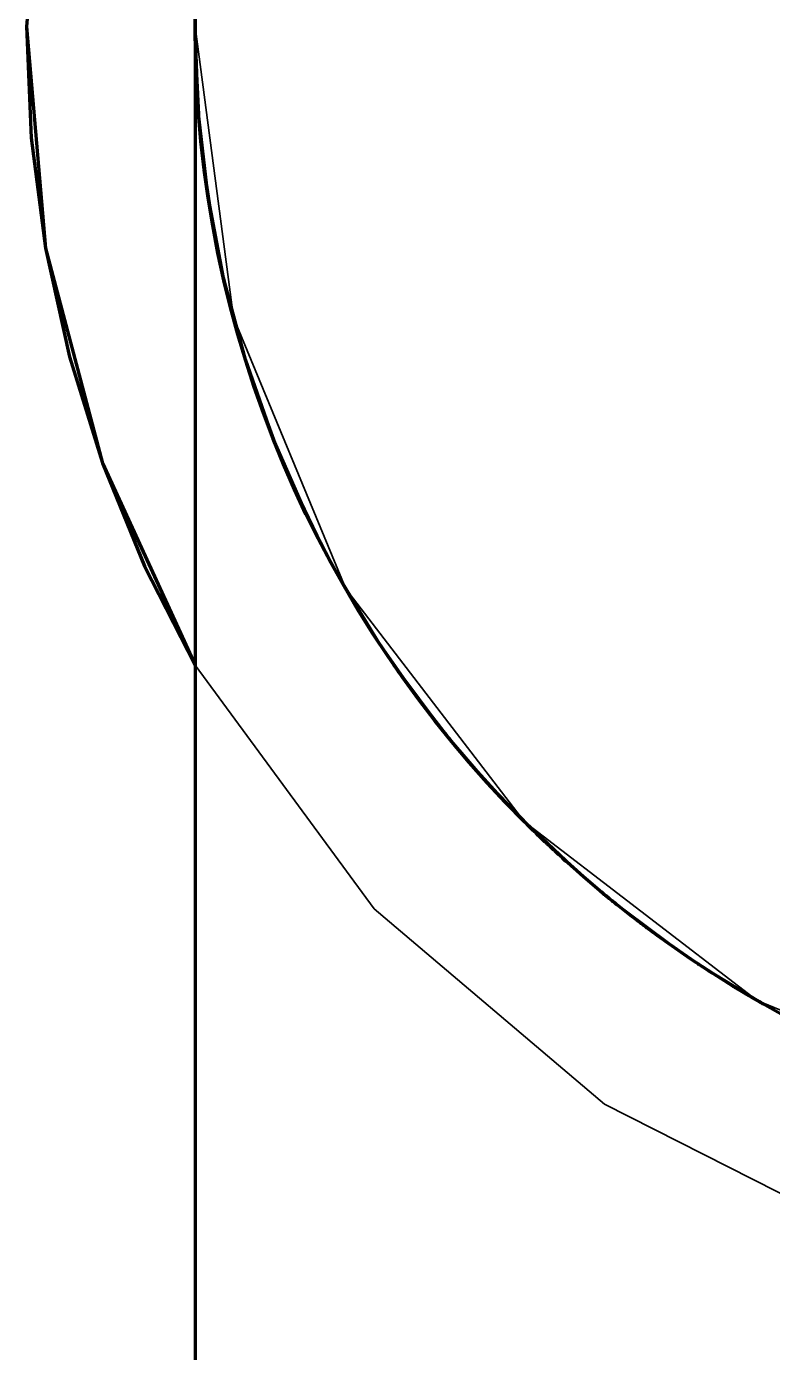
# Model space of a CAD drawing. Header units: millimetres. Extents: x 0 to 2382, y 0 to 420.
# Drawn here: x 137.47 to 137.6027, y 123.7642 to 124 of the extents above; entities that cross this region are included whole.
import ezdxf

# ---------------------------------------------------------------- set-up
doc = ezdxf.new("R2010")
doc.units = ezdxf.units.MM
doc.linetypes.add('IRAM-E-TRAZOS', pattern=[5, 4, -1])
doc.layers.add('01-VISIBLE', color=7, linetype='CONTINUOUS', lineweight=70)
doc.layers.add('02-OCULTA', color=4, linetype='IRAM-E-TRAZOS', lineweight=35)

msp = doc.modelspace()

# ---------------------------------------------------------------- linework, layer by layer
at = {"layer": '01-VISIBLE'}
for points in [[(137.5, 124.48), (137.5, 124.42947), (137.5, 124.37895), (137.5, 124.32842), (137.5, 124.27789), (137.5, 124.22737), (137.5, 124.17684), (137.5, 124.12632), (137.5, 124.07579), (137.5, 124.02526), (137.5, 123.97474), (137.5, 123.92421), (137.5, 123.87368), (137.5, 123.82316), (137.5, 123.77263), (137.5, 123.72211), (137.5, 123.67158), (137.5, 123.62105), (137.5, 123.57053), (137.5, 123.52)], [(137.5, 124.11358), (137.4835, 124.07764), (137.4734, 124.0394), (137.47, 124), (137.4734, 123.9606), (137.4835, 123.92236), (137.5, 123.88642)], [(137.47, 124), (137.47085, 123.98023), (137.4734, 123.9606), (137.47763, 123.94126), (137.4835, 123.92236), (137.49098, 123.90404), (137.5, 123.88642)], [(137.52, 123.91282), (137.51396, 123.92658), (137.50897, 123.94076), (137.50506, 123.95528), (137.50226, 123.97004), (137.50056, 123.98498), (137.5, 124)], [(137.5, 124), (137.5, 123.94667), (137.5, 123.89333), (137.5, 123.84), (137.5, 123.78667), (137.5, 123.73333), (137.5, 123.68), (137.5, 123.62667), (137.5, 123.57333), (137.5, 123.52)], [(137.5, 123.9999), (137.5, 123.99889), (137.50001, 123.99787), (137.50002, 123.99685), (137.50004, 123.99583), (137.50007, 123.99482), (137.5001, 123.9938)], [(137.5001, 123.99373), (137.5001, 123.99369), (137.5001, 123.99365), (137.5001, 123.99361), (137.5001, 123.99356), (137.5001, 123.99352), (137.50011, 123.99348)], [(137.50011, 123.99332), (137.50011, 123.99332), (137.50011, 123.99332), (137.50011, 123.99332), (137.50011, 123.99332), (137.50011, 123.99332), (137.50011, 123.99332)], [(137.50011, 123.99329), (137.50013, 123.99276), (137.50015, 123.99223), (137.50017, 123.9917), (137.5002, 123.99117), (137.50022, 123.99064), (137.50024, 123.99011)], [(137.50024, 123.9901), (137.50025, 123.99008), (137.50025, 123.99005), (137.50025, 123.99003), (137.50025, 123.99001), (137.50025, 123.98998), (137.50025, 123.98996)], [(137.50026, 123.9898), (137.50026, 123.9898), (137.50026, 123.9898), (137.50026, 123.9898), (137.50026, 123.9898), (137.50026, 123.9898), (137.50026, 123.9898)], [(137.50027, 123.98964), (137.50027, 123.98964), (137.50027, 123.98964), (137.50027, 123.98964), (137.50027, 123.98964), (137.50027, 123.98964), (137.50027, 123.98964)], [(137.50028, 123.98948), (137.50028, 123.98947), (137.50028, 123.98947), (137.50028, 123.98946), (137.50028, 123.98945), (137.50028, 123.98944), (137.50028, 123.98943)], [(137.50028, 123.98943), (137.50028, 123.98942), (137.50028, 123.98941), (137.50028, 123.98941), (137.50028, 123.9894), (137.50028, 123.98939), (137.50028, 123.98939)], [(137.50454, 123.95765), (137.50454, 123.95763), (137.50454, 123.95762), (137.50455, 123.9576), (137.50455, 123.95759), (137.50455, 123.95757), (137.50456, 123.95755)], [(137.50456, 123.95753), (137.50456, 123.95753), (137.50456, 123.95753), (137.50456, 123.95753), (137.50456, 123.95753), (137.50456, 123.95753), (137.50456, 123.95753)], [(137.50458, 123.95743), (137.50458, 123.95743), (137.50458, 123.95743), (137.50458, 123.95743), (137.50458, 123.95743), (137.50458, 123.95743), (137.50458, 123.95743)], [(137.50991, 123.93784), (137.50994, 123.93772), (137.50998, 123.93761), (137.51002, 123.93749), (137.51006, 123.93737), (137.5101, 123.93726), (137.51013, 123.93714)], [(137.5107, 123.93546), (137.51079, 123.93519), (137.51088, 123.93492), (137.51098, 123.93465), (137.51107, 123.93438), (137.51117, 123.93411), (137.51126, 123.93384)], [(137.5147, 123.92474), (137.51471, 123.92471), (137.51472, 123.92468), (137.51474, 123.92465), (137.51475, 123.92463), (137.51476, 123.9246), (137.51477, 123.92457)], [(137.51477, 123.92456), (137.51487, 123.92433), (137.51496, 123.92409), (137.51506, 123.92386), (137.51515, 123.92363), (137.51525, 123.9234), (137.51535, 123.92317)], [(137.51535, 123.92315), (137.51548, 123.92286), (137.5156, 123.92257), (137.51572, 123.92227), (137.51585, 123.92198), (137.51597, 123.92169), (137.51609, 123.9214)], [(137.5161, 123.92137), (137.51627, 123.92099), (137.51643, 123.9206), (137.5166, 123.92022), (137.51677, 123.91984), (137.51694, 123.91945), (137.51711, 123.91907)], [(137.51711, 123.91907), (137.51712, 123.91904), (137.51713, 123.91901), (137.51714, 123.91898), (137.51716, 123.91895), (137.51717, 123.91893), (137.51718, 123.9189)], [(137.52104, 123.9107), (137.52104, 123.9107), (137.52104, 123.9107), (137.52104, 123.9107), (137.52104, 123.9107), (137.52104, 123.9107), (137.52104, 123.9107)], [(137.52106, 123.91067), (137.52107, 123.91065), (137.52108, 123.91063), (137.52109, 123.9106), (137.5211, 123.91058), (137.52112, 123.91055), (137.52113, 123.91053)], [(137.52219, 123.90844), (137.52221, 123.9084), (137.52223, 123.90837), (137.52224, 123.90834), (137.52226, 123.9083), (137.52228, 123.90827), (137.5223, 123.90823)], [(137.52233, 123.90817), (137.52233, 123.90817), (137.52233, 123.90817), (137.52233, 123.90817), (137.52233, 123.90817), (137.52233, 123.90816), (137.52233, 123.90816)], [(137.52234, 123.90814), (137.52318, 123.90654), (137.52404, 123.90493), (137.52491, 123.90334), (137.52579, 123.90176), (137.52669, 123.90018), (137.5276, 123.89861)], [(137.52709, 123.89949), (137.52708, 123.89951), (137.52707, 123.89952), (137.52706, 123.89954), (137.52705, 123.89956), (137.52704, 123.89957), (137.52703, 123.89959)], [(137.52712, 123.89943), (137.52712, 123.89943), (137.52712, 123.89943), (137.52712, 123.89943), (137.52712, 123.89943), (137.52712, 123.89943), (137.52712, 123.89943)], [(137.5671, 123.85055), (137.5594, 123.85777), (137.55209, 123.86538), (137.54519, 123.87337), (137.53873, 123.88172), (137.53271, 123.89039), (137.52716, 123.89937)], [(137.53269, 123.89042), (137.5331, 123.88979), (137.53352, 123.88917), (137.53394, 123.88854), (137.53436, 123.88792), (137.53478, 123.88729), (137.53521, 123.88667)], [(137.53524, 123.88662), (137.53525, 123.88661), (137.53526, 123.88659), (137.53527, 123.88658), (137.53528, 123.88656), (137.53529, 123.88655), (137.5353, 123.88654)], [(137.53531, 123.88653), (137.53531, 123.88652), (137.53532, 123.88651), (137.53532, 123.8865), (137.53533, 123.88649), (137.53534, 123.88648), (137.53534, 123.88647)], [(137.53534, 123.88647), (137.53538, 123.88641), (137.53543, 123.88636), (137.53547, 123.8863), (137.53551, 123.88624), (137.53555, 123.88618), (137.53559, 123.88612)], [(137.53559, 123.88612), (137.5357, 123.88596), (137.53581, 123.8858), (137.53592, 123.88564), (137.53603, 123.88548), (137.53614, 123.88532), (137.53626, 123.88516)], [(137.54235, 123.87693), (137.54255, 123.87668), (137.54275, 123.87642), (137.54295, 123.87616), (137.54315, 123.87591), (137.54335, 123.87565), (137.54356, 123.8754)], [(137.54383, 123.87505), (137.54386, 123.87502), (137.54389, 123.87499), (137.54391, 123.87495), (137.54394, 123.87492), (137.54397, 123.87489), (137.54399, 123.87485)], [(137.54401, 123.87483), (137.54436, 123.87439), (137.54472, 123.87395), (137.54508, 123.87351), (137.54544, 123.87307), (137.54581, 123.87263), (137.54617, 123.87219)], [(137.54617, 123.87218), (137.54621, 123.87214), (137.54625, 123.87209), (137.54628, 123.87205), (137.54632, 123.87201), (137.54635, 123.87196), (137.54639, 123.87192)], [(137.5464, 123.87192), (137.54681, 123.87142), (137.54722, 123.87093), (137.54764, 123.87044), (137.54805, 123.86995), (137.54847, 123.86946), (137.54889, 123.86898)], [(137.55668, 123.8605), (137.557, 123.86018), (137.55732, 123.85985), (137.55764, 123.85953), (137.55796, 123.8592), (137.55828, 123.85888), (137.5586, 123.85856)], [(137.55902, 123.85814), (137.55946, 123.8577), (137.55991, 123.85726), (137.56036, 123.85682), (137.56081, 123.85638), (137.56127, 123.85594), (137.56172, 123.8555)], [(137.56173, 123.8555), (137.56194, 123.85529), (137.56216, 123.85509), (137.56237, 123.85488), (137.56259, 123.85468), (137.5628, 123.85448), (137.56302, 123.85428)], [(137.56305, 123.85424), (137.56305, 123.85424), (137.56305, 123.85424), (137.56305, 123.85424), (137.56305, 123.85424), (137.56305, 123.85424), (137.56305, 123.85424)], [(137.56309, 123.85421), (137.56339, 123.85393), (137.56368, 123.85365), (137.56398, 123.85338), (137.56427, 123.8531), (137.56457, 123.85283), (137.56487, 123.85256)], [(137.56517, 123.85228), (137.56517, 123.85228), (137.56517, 123.85228), (137.56517, 123.85228), (137.56517, 123.85228), (137.56517, 123.85228), (137.56517, 123.85228)], [(137.5652, 123.85225), (137.56534, 123.85213), (137.56547, 123.85201), (137.5656, 123.85189), (137.56573, 123.85177), (137.56586, 123.85165), (137.56599, 123.85153)], [(137.56712, 123.85052), (137.56712, 123.85052), (137.56712, 123.85052), (137.56712, 123.85052), (137.56712, 123.85052), (137.56712, 123.85052), (137.56712, 123.85052)], [(137.57022, 123.84783), (137.57022, 123.84783), (137.57022, 123.84783), (137.57022, 123.84783), (137.57022, 123.84783), (137.57022, 123.84783), (137.57022, 123.84783)], [(137.57027, 123.84778), (137.57027, 123.84778), (137.57027, 123.84778), (137.57027, 123.84778), (137.57027, 123.84778), (137.57027, 123.84778), (137.57027, 123.84778)], [(137.57032, 123.84774), (137.57032, 123.84774), (137.57032, 123.84774), (137.57032, 123.84774), (137.57032, 123.84774), (137.57032, 123.84774), (137.57032, 123.84774)], [(137.57036, 123.8477), (137.57036, 123.8477), (137.57036, 123.8477), (137.57036, 123.8477), (137.57036, 123.8477), (137.57036, 123.8477), (137.57036, 123.8477)], [(137.57041, 123.84766), (137.57041, 123.84766), (137.57041, 123.84766), (137.57041, 123.84766), (137.57041, 123.84766), (137.57041, 123.84766), (137.57041, 123.84766)], [(137.57046, 123.84762), (137.57046, 123.84762), (137.57046, 123.84762), (137.57046, 123.84762), (137.57046, 123.84762), (137.57046, 123.84762), (137.57046, 123.84762)], [(137.57051, 123.84758), (137.57051, 123.84758), (137.57051, 123.84758), (137.57051, 123.84758), (137.57051, 123.84758), (137.57051, 123.84758), (137.57051, 123.84758)], [(137.57056, 123.84754), (137.57056, 123.84754), (137.57056, 123.84754), (137.57056, 123.84754), (137.57056, 123.84754), (137.57056, 123.84754), (137.57056, 123.84754)], [(137.5707, 123.84742), (137.5707, 123.84742), (137.5707, 123.84742), (137.5707, 123.84742), (137.5707, 123.84742), (137.5707, 123.84742), (137.5707, 123.84742)], [(137.57085, 123.84729), (137.57085, 123.84729), (137.57085, 123.84729), (137.57085, 123.84729), (137.57085, 123.84729), (137.57085, 123.84729), (137.57085, 123.84729)], [(137.57099, 123.84717), (137.57099, 123.84717), (137.57099, 123.84717), (137.57099, 123.84717), (137.57099, 123.84717), (137.57099, 123.84717), (137.57099, 123.84717)], [(137.57114, 123.84704), (137.57114, 123.84704), (137.57114, 123.84704), (137.57114, 123.84704), (137.57114, 123.84704), (137.57114, 123.84704), (137.57114, 123.84704)], [(137.57129, 123.84692), (137.57129, 123.84692), (137.57129, 123.84692), (137.57129, 123.84692), (137.57129, 123.84692), (137.57129, 123.84692), (137.57129, 123.84692)], [(137.57144, 123.8468), (137.57146, 123.84678), (137.57148, 123.84676), (137.5715, 123.84675), (137.57151, 123.84673), (137.57153, 123.84671), (137.57155, 123.8467)], [(137.57158, 123.84667), (137.57159, 123.84667), (137.57159, 123.84667), (137.57159, 123.84667), (137.57159, 123.84667), (137.57159, 123.84667), (137.57159, 123.84667)], [(137.57178, 123.8465), (137.57178, 123.8465), (137.57178, 123.8465), (137.57178, 123.8465), (137.57178, 123.8465), (137.57178, 123.8465), (137.57179, 123.8465)], [(137.57198, 123.84634), (137.57199, 123.84633), (137.572, 123.84633), (137.57201, 123.84632), (137.57202, 123.84631), (137.57203, 123.8463), (137.57204, 123.84629)], [(137.57205, 123.84628), (137.57206, 123.84627), (137.57207, 123.84626), (137.57208, 123.84626), (137.57209, 123.84625), (137.5721, 123.84624), (137.57211, 123.84623)], [(137.57215, 123.8462), (137.57222, 123.84614), (137.57228, 123.84609), (137.57234, 123.84604), (137.57241, 123.84599), (137.57247, 123.84593), (137.57253, 123.84588)], [(137.57255, 123.84587), (137.57261, 123.84582), (137.57267, 123.84577), (137.57274, 123.84571), (137.5728, 123.84566), (137.57287, 123.84561), (137.57293, 123.84556)], [(137.57294, 123.84554), (137.57301, 123.84549), (137.57307, 123.84544), (137.57313, 123.84539), (137.57319, 123.84534), (137.57326, 123.84529), (137.57332, 123.84524)], [(137.57334, 123.84522), (137.5734, 123.84517), (137.57345, 123.84513), (137.57351, 123.84508), (137.57357, 123.84503), (137.57363, 123.84498), (137.57368, 123.84494)], [(137.57413, 123.84458), (137.57433, 123.84441), (137.57453, 123.84425), (137.57473, 123.84409), (137.57493, 123.84393), (137.57514, 123.84377), (137.57534, 123.8436)], [(137.57577, 123.84326), (137.57577, 123.84326), (137.57577, 123.84326), (137.57577, 123.84326), (137.57577, 123.84326), (137.57577, 123.84326), (137.57577, 123.84326)], [(137.57594, 123.84313), (137.57594, 123.84313), (137.57594, 123.84313), (137.57594, 123.84313), (137.57594, 123.84313), (137.57594, 123.84313), (137.57594, 123.84313)], [(137.57611, 123.84299), (137.57611, 123.84299), (137.57611, 123.84299), (137.57611, 123.84299), (137.57611, 123.84299), (137.57611, 123.84299), (137.57611, 123.84299)], [(137.57628, 123.84286), (137.57628, 123.84286), (137.57628, 123.84286), (137.57628, 123.84286), (137.57628, 123.84286), (137.57628, 123.84286), (137.57628, 123.84286)], [(137.57645, 123.84272), (137.57645, 123.84272), (137.57645, 123.84272), (137.57645, 123.84272), (137.57645, 123.84272), (137.57645, 123.84272), (137.57645, 123.84272)], [(137.57648, 123.8427), (137.57679, 123.84246), (137.5771, 123.84222), (137.57741, 123.84197), (137.57772, 123.84173), (137.57804, 123.84149), (137.57835, 123.84125)], [(137.57663, 123.84259), (137.57663, 123.84259), (137.57663, 123.84259), (137.57663, 123.84259), (137.57662, 123.84259), (137.57662, 123.84259), (137.57662, 123.84259)], [(137.5768, 123.84245), (137.5768, 123.84245), (137.5768, 123.84245), (137.5768, 123.84245), (137.5768, 123.84245), (137.5768, 123.84245), (137.5768, 123.84245)], [(137.57697, 123.84232), (137.57697, 123.84232), (137.57697, 123.84232), (137.57697, 123.84232), (137.57697, 123.84232), (137.57697, 123.84232), (137.57697, 123.84232)], [(137.57714, 123.84219), (137.57714, 123.84219), (137.57714, 123.84219), (137.57714, 123.84219), (137.57714, 123.84219), (137.57714, 123.84219), (137.57714, 123.84219)], [(137.57731, 123.84205), (137.57731, 123.84205), (137.57731, 123.84205), (137.57731, 123.84205), (137.57731, 123.84205), (137.57731, 123.84205), (137.57731, 123.84205)], [(137.57748, 123.84192), (137.57748, 123.84192), (137.57748, 123.84192), (137.57748, 123.84192), (137.57748, 123.84192), (137.57748, 123.84192), (137.57748, 123.84192)], [(137.57761, 123.84182), (137.57761, 123.84182), (137.57761, 123.84182), (137.57761, 123.84182), (137.57761, 123.84182), (137.57761, 123.84182), (137.57761, 123.84182)], [(137.57774, 123.84172), (137.57774, 123.84172), (137.57774, 123.84172), (137.57774, 123.84172), (137.57774, 123.84172), (137.57774, 123.84172), (137.57774, 123.84172)], [(137.57787, 123.84162), (137.57787, 123.84162), (137.57787, 123.84162), (137.57787, 123.84162), (137.57787, 123.84162), (137.57787, 123.84162), (137.57787, 123.84162)], [(137.578, 123.84152), (137.578, 123.84152), (137.578, 123.84152), (137.578, 123.84152), (137.578, 123.84152), (137.578, 123.84152), (137.578, 123.84152)], [(137.57812, 123.84142), (137.57812, 123.84142), (137.57812, 123.84142), (137.57812, 123.84142), (137.57812, 123.84142), (137.57812, 123.84142), (137.57812, 123.84143)], [(137.57825, 123.84133), (137.57825, 123.84133), (137.57825, 123.84133), (137.57825, 123.84133), (137.57825, 123.84133), (137.57825, 123.84133), (137.57825, 123.84133)], [(137.57838, 123.84123), (137.57838, 123.84123), (137.57838, 123.84123), (137.57838, 123.84123), (137.57838, 123.84123), (137.57838, 123.84123), (137.57838, 123.84123)], [(137.57851, 123.84113), (137.57851, 123.84113), (137.57851, 123.84113), (137.57851, 123.84113), (137.57851, 123.84113), (137.57851, 123.84113), (137.57851, 123.84113)], [(137.5786, 123.84106), (137.57861, 123.84105), (137.57862, 123.84104), (137.57863, 123.84103), (137.57864, 123.84103), (137.57865, 123.84102), (137.57866, 123.84101)], [(137.57861, 123.84105), (137.57861, 123.84105), (137.57861, 123.84105), (137.57861, 123.84105), (137.57861, 123.84105), (137.57861, 123.84105), (137.57861, 123.84105)], [(137.57871, 123.84098), (137.57871, 123.84098), (137.57871, 123.84098), (137.57871, 123.84098), (137.57871, 123.84098), (137.57871, 123.84098), (137.57871, 123.84098)], [(137.57875, 123.84094), (137.57877, 123.84093), (137.57878, 123.84092), (137.57879, 123.84092), (137.5788, 123.84091), (137.57881, 123.8409), (137.57882, 123.84089)], [(137.57881, 123.8409), (137.57881, 123.8409), (137.57881, 123.8409), (137.57881, 123.8409), (137.57881, 123.8409), (137.57881, 123.8409), (137.57881, 123.8409)], [(137.57891, 123.84083), (137.57892, 123.84082), (137.57893, 123.84081), (137.57894, 123.8408), (137.57895, 123.84079), (137.57897, 123.84078), (137.57898, 123.84077)], [(137.57891, 123.84082), (137.57891, 123.84082), (137.57891, 123.84082), (137.57891, 123.84082), (137.57891, 123.84082), (137.57891, 123.84082), (137.57891, 123.84082)], [(137.57901, 123.84075), (137.57901, 123.84075), (137.57901, 123.84075), (137.57901, 123.84075), (137.57901, 123.84075), (137.57901, 123.84075), (137.57901, 123.84075)], [(137.57911, 123.84067), (137.57911, 123.84067), (137.57911, 123.84067), (137.57911, 123.84067), (137.57911, 123.84067), (137.57911, 123.84067), (137.57911, 123.84067)], [(137.58045, 123.83966), (137.58024, 123.83982), (137.58004, 123.83997), (137.57983, 123.84013), (137.57962, 123.84028), (137.57942, 123.84044), (137.57921, 123.84059)], [(137.57929, 123.84054), (137.57929, 123.84054), (137.57929, 123.84053), (137.57929, 123.84053), (137.57929, 123.84053), (137.57929, 123.84053), (137.57929, 123.84053)], [(137.57959, 123.8403), (137.5796, 123.8403), (137.5796, 123.8403), (137.5796, 123.8403), (137.57961, 123.8403), (137.57961, 123.84029), (137.57961, 123.84029)], [(137.57975, 123.84019), (137.57978, 123.84017), (137.57981, 123.84014), (137.57984, 123.84012), (137.57987, 123.8401), (137.5799, 123.84008), (137.57993, 123.84005)], [(137.58013, 123.8399), (137.58015, 123.83989), (137.58017, 123.83987), (137.58019, 123.83986), (137.58021, 123.83984), (137.58023, 123.83983), (137.58025, 123.83982)], [(137.58048, 123.83964), (137.58049, 123.83963), (137.58051, 123.83962), (137.58052, 123.83961), (137.58054, 123.8396), (137.58055, 123.83959), (137.58056, 123.83958)], [(137.58992, 123.83302), (137.58833, 123.83408), (137.58675, 123.83516), (137.58518, 123.83625), (137.58362, 123.83735), (137.58207, 123.83847), (137.58053, 123.8396)], [(137.58083, 123.83938), (137.58084, 123.83938), (137.58085, 123.83937), (137.58086, 123.83936), (137.58086, 123.83936), (137.58087, 123.83935), (137.58088, 123.83934)], [(137.581, 123.83925), (137.5813, 123.83903), (137.5816, 123.83881), (137.58191, 123.83859), (137.58221, 123.83837), (137.58251, 123.83815), (137.58281, 123.83793)], [(137.58871, 123.83382), (137.58871, 123.83382), (137.58871, 123.83382), (137.58871, 123.83382), (137.58871, 123.83382), (137.58871, 123.83382), (137.58871, 123.83382)], [(137.5889, 123.8337), (137.5889, 123.8337), (137.5889, 123.8337), (137.5889, 123.8337), (137.5889, 123.8337), (137.5889, 123.8337), (137.5889, 123.8337)], [(137.58908, 123.83358), (137.58908, 123.83358), (137.58908, 123.83358), (137.58908, 123.83358), (137.58908, 123.83358), (137.58908, 123.83358), (137.58908, 123.83358)], [(137.58926, 123.83345), (137.58927, 123.83345), (137.58927, 123.83345), (137.58927, 123.83345), (137.58927, 123.83345), (137.58927, 123.83345), (137.58927, 123.83345)], [(137.58949, 123.83331), (137.58952, 123.83329), (137.58955, 123.83327), (137.58958, 123.83324), (137.58961, 123.83322), (137.58964, 123.8332), (137.58967, 123.83318)], [(137.58971, 123.83316), (137.58971, 123.83316), (137.58971, 123.83316), (137.58971, 123.83316), (137.58971, 123.83316), (137.58971, 123.83316), (137.58971, 123.83316)], [(137.58993, 123.83302), (137.58993, 123.83301), (137.58993, 123.83301), (137.58993, 123.83301), (137.58994, 123.83301), (137.58994, 123.83301), (137.58994, 123.83301)], [(137.59015, 123.83287), (137.59016, 123.83286), (137.59017, 123.83286), (137.59018, 123.83285), (137.59019, 123.83285), (137.59019, 123.83284), (137.5902, 123.83283)], [(137.59021, 123.83283), (137.59049, 123.83265), (137.59077, 123.83246), (137.59106, 123.83228), (137.59134, 123.83209), (137.59163, 123.83191), (137.59191, 123.83172)], [(137.59565, 123.82938), (137.59566, 123.82938), (137.59567, 123.82937), (137.59568, 123.82936), (137.59568, 123.82936), (137.59569, 123.82935), (137.5957, 123.82935)], [(137.59571, 123.82935), (137.59574, 123.82933), (137.59577, 123.82931), (137.5958, 123.82929), (137.59583, 123.82927), (137.59586, 123.82925), (137.59589, 123.82923)], [(137.59593, 123.82921), (137.59595, 123.8292), (137.59597, 123.82918), (137.59599, 123.82917), (137.59601, 123.82916), (137.59603, 123.82915), (137.59605, 123.82913)], [(137.59609, 123.82911), (137.5961, 123.82911), (137.59611, 123.8291), (137.59612, 123.8291), (137.59613, 123.82909), (137.59613, 123.82909), (137.59614, 123.82908)], [(137.59615, 123.82907), (137.59618, 123.82906), (137.59622, 123.82904), (137.59625, 123.82902), (137.59628, 123.829), (137.59631, 123.82898), (137.59634, 123.82896)], [(137.59739, 123.82833), (137.59794, 123.828), (137.59849, 123.82767), (137.59904, 123.82735), (137.5996, 123.82703), (137.60015, 123.82671), (137.60071, 123.82639)], [(137.59804, 123.82794), (137.59804, 123.82794), (137.59804, 123.82794), (137.59804, 123.82794), (137.59803, 123.82794), (137.59803, 123.82794), (137.59803, 123.82794)], [(137.59823, 123.82783), (137.59823, 123.82783), (137.59823, 123.82783), (137.59823, 123.82783), (137.59823, 123.82783), (137.59823, 123.82783), (137.59823, 123.82783)], [(137.5987, 123.82755), (137.59865, 123.82758), (137.59861, 123.82761), (137.59856, 123.82764), (137.59851, 123.82766), (137.59847, 123.82769), (137.59842, 123.82772)], [(137.5988, 123.82749), (137.59879, 123.8275), (137.59877, 123.82751), (137.59875, 123.82752), (137.59874, 123.82753), (137.59872, 123.82754), (137.5987, 123.82755)], [(137.599, 123.82738), (137.599, 123.82738), (137.599, 123.82738), (137.599, 123.82738), (137.599, 123.82738), (137.599, 123.82738), (137.599, 123.82738)], [(137.59919, 123.82727), (137.59919, 123.82727), (137.59919, 123.82727), (137.59919, 123.82727), (137.59919, 123.82727), (137.59919, 123.82727), (137.59919, 123.82727)], [(137.59938, 123.82715), (137.59938, 123.82715), (137.59938, 123.82715), (137.59938, 123.82715), (137.59938, 123.82715), (137.59938, 123.82715), (137.59938, 123.82715)], [(137.59957, 123.82704), (137.59957, 123.82704), (137.59957, 123.82704), (137.59957, 123.82704), (137.59957, 123.82704), (137.59957, 123.82704), (137.59957, 123.82704)], [(137.59977, 123.82693), (137.59977, 123.82693), (137.59977, 123.82693), (137.59977, 123.82693), (137.59977, 123.82693), (137.59977, 123.82693), (137.59977, 123.82693)], [(137.59996, 123.82682), (137.59996, 123.82682), (137.59996, 123.82682), (137.59996, 123.82682), (137.59996, 123.82682), (137.59996, 123.82682), (137.59996, 123.82682)], [(137.60015, 123.82671), (137.60015, 123.82671), (137.60015, 123.82671), (137.60015, 123.82671), (137.60015, 123.82671), (137.60015, 123.82671), (137.60015, 123.82671)], [(137.60065, 123.82642), (137.6006, 123.82645), (137.60055, 123.82648), (137.6005, 123.82651), (137.60045, 123.82654), (137.6004, 123.82657), (137.60035, 123.82659)], [(137.60074, 123.82637), (137.60072, 123.82638), (137.60071, 123.82639), (137.6007, 123.82639), (137.60068, 123.8264), (137.60067, 123.82641), (137.60065, 123.82642)], [(137.60075, 123.82637), (137.60079, 123.82634), (137.60083, 123.82632), (137.60087, 123.82629), (137.60092, 123.82627), (137.60096, 123.82625), (137.601, 123.82622)], [(137.60093, 123.82626), (137.60093, 123.82626), (137.60093, 123.82626), (137.60093, 123.82626), (137.60093, 123.82626), (137.60093, 123.82626), (137.60093, 123.82626)], [(137.60129, 123.82606), (137.60126, 123.82607), (137.60124, 123.82609), (137.60121, 123.8261), (137.60118, 123.82612), (137.60115, 123.82613), (137.60113, 123.82615)], [(137.60113, 123.82615), (137.60113, 123.82615), (137.60113, 123.82615), (137.60113, 123.82615), (137.60113, 123.82615), (137.60113, 123.82615), (137.60113, 123.82615)]]:
    msp.add_lwpolyline(points, dxfattribs=at)
msp.add_circle((137.7, 124), 0.2, dxfattribs=at)
at = {"layer": '02-OCULTA'}
for points in [[(137.5, 124), (137.50681, 123.94824), (137.52679, 123.9), (137.55858, 123.85858), (137.6, 123.82679), (137.64824, 123.80681), (137.7, 123.8)], [(137.5, 124), (137.5, 123.99998), (137.5, 123.99997), (137.5, 123.99995), (137.5, 123.99994), (137.5, 123.99992), (137.5, 123.9999)], [(137.7, 123.8), (137.64824, 123.80681), (137.6, 123.82679), (137.55858, 123.85858), (137.52679, 123.9), (137.50681, 123.94824), (137.5, 124)], [(137.5001, 123.9938), (137.5001, 123.99379), (137.5001, 123.99378), (137.5001, 123.99377), (137.5001, 123.99376), (137.5001, 123.99375), (137.5001, 123.99373)], [(137.50011, 123.99348), (137.50011, 123.99345), (137.50011, 123.99343), (137.50011, 123.9934), (137.50011, 123.99337), (137.50011, 123.99335), (137.50011, 123.99332)], [(137.50011, 123.99332), (137.50011, 123.99331), (137.50011, 123.99331), (137.50011, 123.9933), (137.50011, 123.9933), (137.50011, 123.9933), (137.50011, 123.99329)], [(137.50024, 123.99011), (137.50024, 123.99011), (137.50024, 123.99011), (137.50024, 123.99011), (137.50024, 123.9901), (137.50024, 123.9901), (137.50024, 123.9901)], [(137.50025, 123.98996), (137.50025, 123.98993), (137.50025, 123.98991), (137.50026, 123.98988), (137.50026, 123.98985), (137.50026, 123.98983), (137.50026, 123.9898)], [(137.50026, 123.9898), (137.50026, 123.98977), (137.50026, 123.98975), (137.50026, 123.98972), (137.50027, 123.98969), (137.50027, 123.98967), (137.50027, 123.98964)], [(137.50027, 123.98964), (137.50027, 123.98961), (137.50027, 123.98959), (137.50027, 123.98956), (137.50027, 123.98953), (137.50028, 123.98951), (137.50028, 123.98948)], [(137.50028, 123.98943), (137.50028, 123.98943), (137.50028, 123.98943), (137.50028, 123.98943), (137.50028, 123.98943), (137.50028, 123.98943), (137.50028, 123.98943)], [(137.50028, 123.98939), (137.50064, 123.98406), (137.50113, 123.97874), (137.50177, 123.97343), (137.50255, 123.96815), (137.50347, 123.96288), (137.50454, 123.95765)], [(137.50456, 123.95755), (137.50456, 123.95755), (137.50456, 123.95755), (137.50456, 123.95754), (137.50456, 123.95754), (137.50456, 123.95754), (137.50456, 123.95753)], [(137.50456, 123.95753), (137.50457, 123.95751), (137.50457, 123.9575), (137.50457, 123.95748), (137.50458, 123.95746), (137.50458, 123.95745), (137.50458, 123.95743)], [(137.50458, 123.95743), (137.50533, 123.95413), (137.50614, 123.95084), (137.507, 123.94757), (137.50791, 123.94431), (137.50888, 123.94106), (137.50991, 123.93784)], [(137.51013, 123.93714), (137.51023, 123.93686), (137.51032, 123.93658), (137.51041, 123.9363), (137.51051, 123.93602), (137.5106, 123.93574), (137.5107, 123.93546)], [(137.51126, 123.93384), (137.5118, 123.93231), (137.51236, 123.93079), (137.51293, 123.92927), (137.51351, 123.92775), (137.5141, 123.92624), (137.5147, 123.92474)], [(137.51477, 123.92457), (137.51477, 123.92457), (137.51477, 123.92457), (137.51477, 123.92457), (137.51477, 123.92456), (137.51477, 123.92456), (137.51477, 123.92456)], [(137.51535, 123.92317), (137.51535, 123.92316), (137.51535, 123.92316), (137.51535, 123.92316), (137.51535, 123.92316), (137.51535, 123.92315), (137.51535, 123.92315)], [(137.51609, 123.9214), (137.5161, 123.92139), (137.5161, 123.92139), (137.5161, 123.92139), (137.5161, 123.92138), (137.5161, 123.92138), (137.5161, 123.92137)], [(137.51711, 123.91907), (137.51711, 123.91907), (137.51711, 123.91907), (137.51711, 123.91907), (137.51711, 123.91907), (137.51711, 123.91907), (137.51711, 123.91907)], [(137.51718, 123.9189), (137.5178, 123.91752), (137.51843, 123.91614), (137.51907, 123.91478), (137.51972, 123.91341), (137.52038, 123.91205), (137.52104, 123.9107)], [(137.52703, 123.89959), (137.52579, 123.90176), (137.52458, 123.90394), (137.52339, 123.90614), (137.52223, 123.90835), (137.5211, 123.91058), (137.52, 123.91282)], [(137.52104, 123.9107), (137.52105, 123.91069), (137.52105, 123.91069), (137.52105, 123.91068), (137.52105, 123.91068), (137.52105, 123.91068), (137.52106, 123.91067)], [(137.52113, 123.91053), (137.5213, 123.91018), (137.52148, 123.90983), (137.52166, 123.90948), (137.52183, 123.90914), (137.52201, 123.90879), (137.52219, 123.90844)], [(137.5223, 123.90823), (137.5223, 123.90822), (137.52231, 123.90821), (137.52231, 123.9082), (137.52232, 123.90819), (137.52232, 123.90818), (137.52233, 123.90817)], [(137.52233, 123.90816), (137.52233, 123.90816), (137.52234, 123.90816), (137.52234, 123.90815), (137.52234, 123.90815), (137.52234, 123.90815), (137.52234, 123.90814)], [(137.52712, 123.89943), (137.52712, 123.89944), (137.52711, 123.89945), (137.52711, 123.89946), (137.5271, 123.89947), (137.5271, 123.89948), (137.52709, 123.89949)], [(137.52716, 123.89937), (137.52715, 123.89938), (137.52715, 123.89939), (137.52714, 123.8994), (137.52714, 123.89941), (137.52713, 123.89942), (137.52712, 123.89943)], [(137.5276, 123.89861), (137.52842, 123.89723), (137.52926, 123.89585), (137.5301, 123.89449), (137.53095, 123.89313), (137.53181, 123.89177), (137.53269, 123.89042)], [(137.5, 123.88642), (137.53183, 123.84309), (137.57285, 123.80834), (137.62082, 123.78406), (137.67312, 123.77158), (137.72688, 123.77158), (137.77918, 123.78406), (137.82715, 123.80834), (137.86817, 123.84309), (137.9, 123.88642)], [(137.5, 123.88642), (137.53183, 123.84309), (137.57285, 123.80834), (137.62082, 123.78406), (137.67312, 123.77158), (137.72688, 123.77158), (137.77918, 123.78406), (137.82715, 123.80834), (137.86817, 123.84309), (137.9, 123.88642)], [(137.53521, 123.88667), (137.53521, 123.88666), (137.53522, 123.88665), (137.53523, 123.88664), (137.53523, 123.88664), (137.53524, 123.88663), (137.53524, 123.88662)], [(137.5353, 123.88654), (137.5353, 123.88653), (137.5353, 123.88653), (137.5353, 123.88653), (137.5353, 123.88653), (137.53531, 123.88653), (137.53531, 123.88653)], [(137.53534, 123.88647), (137.53534, 123.88647), (137.53534, 123.88647), (137.53534, 123.88647), (137.53534, 123.88647), (137.53534, 123.88647), (137.53534, 123.88647)], [(137.53559, 123.88612), (137.53559, 123.88612), (137.53559, 123.88612), (137.53559, 123.88612), (137.53559, 123.88612), (137.53559, 123.88612), (137.53559, 123.88612)], [(137.53626, 123.88516), (137.53724, 123.88377), (137.53824, 123.88239), (137.53925, 123.88101), (137.54027, 123.87964), (137.5413, 123.87828), (137.54235, 123.87693)], [(137.54356, 123.8754), (137.5436, 123.87534), (137.54365, 123.87528), (137.54369, 123.87523), (137.54374, 123.87517), (137.54379, 123.87511), (137.54383, 123.87505)], [(137.54399, 123.87485), (137.544, 123.87485), (137.544, 123.87485), (137.544, 123.87484), (137.544, 123.87484), (137.54401, 123.87484), (137.54401, 123.87483)], [(137.54617, 123.87219), (137.54617, 123.87219), (137.54617, 123.87219), (137.54617, 123.87218), (137.54617, 123.87218), (137.54617, 123.87218), (137.54617, 123.87218)], [(137.54639, 123.87192), (137.54639, 123.87192), (137.54639, 123.87192), (137.54639, 123.87192), (137.54639, 123.87192), (137.54639, 123.87192), (137.5464, 123.87192)], [(137.54889, 123.86898), (137.55016, 123.86753), (137.55143, 123.8661), (137.55273, 123.86468), (137.55403, 123.86328), (137.55535, 123.86188), (137.55668, 123.8605)], [(137.5586, 123.85856), (137.55867, 123.85849), (137.55874, 123.85842), (137.55881, 123.85835), (137.55888, 123.85828), (137.55895, 123.85821), (137.55902, 123.85814)], [(137.56172, 123.8555), (137.56172, 123.8555), (137.56172, 123.8555), (137.56173, 123.8555), (137.56173, 123.8555), (137.56173, 123.8555), (137.56173, 123.8555)], [(137.56302, 123.85428), (137.56302, 123.85427), (137.56303, 123.85426), (137.56304, 123.85426), (137.56304, 123.85425), (137.56305, 123.85425), (137.56305, 123.85424)], [(137.56305, 123.85424), (137.56306, 123.85423), (137.56307, 123.85423), (137.56307, 123.85422), (137.56308, 123.85422), (137.56308, 123.85421), (137.56309, 123.85421)], [(137.56487, 123.85256), (137.56492, 123.85251), (137.56497, 123.85247), (137.56502, 123.85242), (137.56507, 123.85238), (137.56512, 123.85233), (137.56517, 123.85228)], [(137.56517, 123.85228), (137.56517, 123.85228), (137.56518, 123.85227), (137.56518, 123.85227), (137.56519, 123.85226), (137.5652, 123.85226), (137.5652, 123.85225)], [(137.56599, 123.85153), (137.56669, 123.85091), (137.56739, 123.85028), (137.56809, 123.84966), (137.5688, 123.84905), (137.56951, 123.84844), (137.57022, 123.84783)], [(137.56712, 123.85052), (137.56712, 123.85053), (137.56711, 123.85053), (137.56711, 123.85054), (137.5671, 123.85054), (137.5671, 123.85054), (137.5671, 123.85055)], [(137.57577, 123.84326), (137.5743, 123.84444), (137.57284, 123.84563), (137.57139, 123.84683), (137.56996, 123.84805), (137.56853, 123.84928), (137.56712, 123.85052)], [(137.57022, 123.84783), (137.57023, 123.84782), (137.57024, 123.84781), (137.57024, 123.84781), (137.57025, 123.8478), (137.57026, 123.84779), (137.57027, 123.84778)], [(137.57027, 123.84778), (137.57028, 123.84778), (137.57028, 123.84777), (137.57029, 123.84776), (137.5703, 123.84776), (137.57031, 123.84775), (137.57032, 123.84774)], [(137.57032, 123.84774), (137.57032, 123.84774), (137.57033, 123.84773), (137.57034, 123.84772), (137.57035, 123.84772), (137.57036, 123.84771), (137.57036, 123.8477)], [(137.57036, 123.8477), (137.57037, 123.8477), (137.57038, 123.84769), (137.57039, 123.84768), (137.5704, 123.84768), (137.5704, 123.84767), (137.57041, 123.84766)], [(137.57041, 123.84766), (137.57042, 123.84766), (137.57043, 123.84765), (137.57044, 123.84764), (137.57044, 123.84764), (137.57045, 123.84763), (137.57046, 123.84762)], [(137.57046, 123.84762), (137.57047, 123.84761), (137.57048, 123.84761), (137.57048, 123.8476), (137.57049, 123.84759), (137.5705, 123.84759), (137.57051, 123.84758)], [(137.57051, 123.84758), (137.57052, 123.84757), (137.57052, 123.84757), (137.57053, 123.84756), (137.57054, 123.84755), (137.57055, 123.84755), (137.57056, 123.84754)], [(137.57056, 123.84754), (137.57058, 123.84752), (137.5706, 123.8475), (137.57063, 123.84748), (137.57065, 123.84746), (137.57068, 123.84744), (137.5707, 123.84742)], [(137.5707, 123.84742), (137.57072, 123.8474), (137.57075, 123.84738), (137.57077, 123.84736), (137.5708, 123.84733), (137.57082, 123.84731), (137.57085, 123.84729)], [(137.57085, 123.84729), (137.57087, 123.84727), (137.5709, 123.84725), (137.57092, 123.84723), (137.57094, 123.84721), (137.57097, 123.84719), (137.57099, 123.84717)], [(137.57099, 123.84717), (137.57102, 123.84715), (137.57104, 123.84713), (137.57107, 123.84711), (137.57109, 123.84709), (137.57112, 123.84707), (137.57114, 123.84704)], [(137.57114, 123.84704), (137.57117, 123.84702), (137.57119, 123.847), (137.57122, 123.84698), (137.57124, 123.84696), (137.57126, 123.84694), (137.57129, 123.84692)], [(137.57129, 123.84692), (137.57131, 123.8469), (137.57134, 123.84688), (137.57136, 123.84686), (137.57139, 123.84684), (137.57141, 123.84682), (137.57144, 123.8468)], [(137.57155, 123.8467), (137.57156, 123.84669), (137.57156, 123.84669), (137.57157, 123.84669), (137.57157, 123.84668), (137.57158, 123.84668), (137.57158, 123.84667)], [(137.57159, 123.84667), (137.57162, 123.84664), (137.57165, 123.84661), (137.57169, 123.84659), (137.57172, 123.84656), (137.57175, 123.84653), (137.57178, 123.8465)], [(137.57179, 123.8465), (137.57182, 123.84648), (137.57185, 123.84645), (137.57188, 123.84642), (137.57192, 123.8464), (137.57195, 123.84637), (137.57198, 123.84634)], [(137.57204, 123.84629), (137.57204, 123.84629), (137.57204, 123.84629), (137.57205, 123.84629), (137.57205, 123.84628), (137.57205, 123.84628), (137.57205, 123.84628)], [(137.57211, 123.84623), (137.57212, 123.84623), (137.57213, 123.84622), (137.57213, 123.84622), (137.57214, 123.84621), (137.57215, 123.8462), (137.57215, 123.8462)], [(137.57253, 123.84588), (137.57254, 123.84588), (137.57254, 123.84588), (137.57254, 123.84588), (137.57254, 123.84587), (137.57255, 123.84587), (137.57255, 123.84587)], [(137.57293, 123.84556), (137.57293, 123.84555), (137.57293, 123.84555), (137.57294, 123.84555), (137.57294, 123.84555), (137.57294, 123.84555), (137.57294, 123.84554)], [(137.57332, 123.84524), (137.57332, 123.84523), (137.57333, 123.84523), (137.57333, 123.84523), (137.57333, 123.84522), (137.57334, 123.84522), (137.57334, 123.84522)], [(137.57368, 123.84494), (137.57376, 123.84488), (137.57383, 123.84482), (137.57391, 123.84476), (137.57398, 123.8447), (137.57405, 123.84464), (137.57413, 123.84458)], [(137.57534, 123.8436), (137.57553, 123.84345), (137.57572, 123.8433), (137.57591, 123.84315), (137.5761, 123.843), (137.57629, 123.84285), (137.57648, 123.8427)], [(137.57594, 123.84313), (137.57591, 123.84315), (137.57589, 123.84317), (137.57586, 123.84319), (137.57583, 123.84322), (137.5758, 123.84324), (137.57577, 123.84326)], [(137.57611, 123.84299), (137.57608, 123.84301), (137.57606, 123.84304), (137.57603, 123.84306), (137.576, 123.84308), (137.57597, 123.8431), (137.57594, 123.84313)], [(137.57628, 123.84286), (137.57625, 123.84288), (137.57623, 123.8429), (137.5762, 123.84292), (137.57617, 123.84295), (137.57614, 123.84297), (137.57611, 123.84299)], [(137.57645, 123.84272), (137.57643, 123.84274), (137.5764, 123.84277), (137.57637, 123.84279), (137.57634, 123.84281), (137.57631, 123.84283), (137.57628, 123.84286)], [(137.57662, 123.84259), (137.5766, 123.84261), (137.57657, 123.84263), (137.57654, 123.84265), (137.57651, 123.84268), (137.57648, 123.8427), (137.57645, 123.84272)], [(137.5768, 123.84245), (137.57677, 123.84248), (137.57674, 123.8425), (137.57671, 123.84252), (137.57668, 123.84254), (137.57665, 123.84257), (137.57663, 123.84259)], [(137.57697, 123.84232), (137.57694, 123.84234), (137.57691, 123.84236), (137.57688, 123.84239), (137.57685, 123.84241), (137.57683, 123.84243), (137.5768, 123.84245)], [(137.57714, 123.84219), (137.57711, 123.84221), (137.57708, 123.84223), (137.57705, 123.84225), (137.57703, 123.84227), (137.577, 123.8423), (137.57697, 123.84232)], [(137.57731, 123.84205), (137.57728, 123.84207), (137.57725, 123.8421), (137.57723, 123.84212), (137.5772, 123.84214), (137.57717, 123.84216), (137.57714, 123.84219)], [(137.57748, 123.84192), (137.57745, 123.84194), (137.57743, 123.84196), (137.5774, 123.84199), (137.57737, 123.84201), (137.57734, 123.84203), (137.57731, 123.84205)], [(137.57761, 123.84182), (137.57759, 123.84184), (137.57757, 123.84185), (137.57755, 123.84187), (137.57753, 123.84189), (137.57751, 123.8419), (137.57748, 123.84192)], [(137.57774, 123.84172), (137.57772, 123.84174), (137.5777, 123.84175), (137.57768, 123.84177), (137.57765, 123.84179), (137.57763, 123.8418), (137.57761, 123.84182)], [(137.57787, 123.84162), (137.57785, 123.84164), (137.57782, 123.84165), (137.5778, 123.84167), (137.57778, 123.84169), (137.57776, 123.8417), (137.57774, 123.84172)], [(137.578, 123.84152), (137.57797, 123.84154), (137.57795, 123.84156), (137.57793, 123.84157), (137.57791, 123.84159), (137.57789, 123.84161), (137.57787, 123.84162)], [(137.57812, 123.84143), (137.5781, 123.84144), (137.57808, 123.84146), (137.57806, 123.84147), (137.57804, 123.84149), (137.57802, 123.84151), (137.578, 123.84152)], [(137.57825, 123.84133), (137.57823, 123.84134), (137.57821, 123.84136), (137.57819, 123.84138), (137.57817, 123.84139), (137.57814, 123.84141), (137.57812, 123.84142)], [(137.57838, 123.84123), (137.57836, 123.84124), (137.57834, 123.84126), (137.57832, 123.84128), (137.57829, 123.84129), (137.57827, 123.84131), (137.57825, 123.84133)], [(137.57835, 123.84125), (137.57839, 123.84122), (137.57843, 123.84119), (137.57848, 123.84115), (137.57852, 123.84112), (137.57856, 123.84109), (137.5786, 123.84106)], [(137.57851, 123.84113), (137.57849, 123.84115), (137.57847, 123.84116), (137.57844, 123.84118), (137.57842, 123.8412), (137.5784, 123.84121), (137.57838, 123.84123)], [(137.57861, 123.84105), (137.57859, 123.84107), (137.57858, 123.84108), (137.57856, 123.84109), (137.57854, 123.8411), (137.57853, 123.84112), (137.57851, 123.84113)], [(137.57871, 123.84098), (137.57869, 123.84099), (137.57868, 123.841), (137.57866, 123.84101), (137.57864, 123.84103), (137.57863, 123.84104), (137.57861, 123.84105)], [(137.57866, 123.84101), (137.57868, 123.841), (137.57869, 123.84099), (137.57871, 123.84098), (137.57872, 123.84097), (137.57874, 123.84095), (137.57875, 123.84094)], [(137.57881, 123.8409), (137.57879, 123.84091), (137.57878, 123.84093), (137.57876, 123.84094), (137.57874, 123.84095), (137.57873, 123.84096), (137.57871, 123.84098)], [(137.57891, 123.84082), (137.57889, 123.84084), (137.57888, 123.84085), (137.57886, 123.84086), (137.57884, 123.84087), (137.57883, 123.84089), (137.57881, 123.8409)], [(137.57882, 123.84089), (137.57884, 123.84088), (137.57885, 123.84087), (137.57886, 123.84086), (137.57888, 123.84085), (137.57889, 123.84084), (137.57891, 123.84083)], [(137.57901, 123.84075), (137.57899, 123.84076), (137.57898, 123.84077), (137.57896, 123.84078), (137.57894, 123.8408), (137.57893, 123.84081), (137.57891, 123.84082)], [(137.57898, 123.84077), (137.57903, 123.84073), (137.57908, 123.84069), (137.57913, 123.84065), (137.57919, 123.84061), (137.57924, 123.84058), (137.57929, 123.84054)], [(137.57911, 123.84067), (137.57909, 123.84068), (137.57908, 123.8407), (137.57906, 123.84071), (137.57904, 123.84072), (137.57903, 123.84073), (137.57901, 123.84075)], [(137.57921, 123.84059), (137.5792, 123.84061), (137.57918, 123.84062), (137.57916, 123.84063), (137.57915, 123.84064), (137.57913, 123.84066), (137.57911, 123.84067)], [(137.57929, 123.84053), (137.57934, 123.84049), (137.57939, 123.84046), (137.57944, 123.84042), (137.57949, 123.84038), (137.57954, 123.84034), (137.57959, 123.8403)], [(137.57961, 123.84029), (137.57963, 123.84028), (137.57966, 123.84026), (137.57968, 123.84024), (137.5797, 123.84022), (137.57973, 123.84021), (137.57975, 123.84019)], [(137.57993, 123.84005), (137.57996, 123.84003), (137.58, 123.84), (137.58003, 123.83998), (137.58006, 123.83995), (137.5801, 123.83993), (137.58013, 123.8399)], [(137.58025, 123.83982), (137.58028, 123.83979), (137.58032, 123.83976), (137.58036, 123.83973), (137.5804, 123.8397), (137.58044, 123.83967), (137.58048, 123.83964)], [(137.58053, 123.8396), (137.58052, 123.83961), (137.5805, 123.83962), (137.58049, 123.83963), (137.58048, 123.83964), (137.58046, 123.83965), (137.58045, 123.83966)], [(137.58056, 123.83958), (137.58061, 123.83955), (137.58065, 123.83951), (137.5807, 123.83948), (137.58074, 123.83945), (137.58078, 123.83942), (137.58083, 123.83938)], [(137.58088, 123.83934), (137.5809, 123.83933), (137.58092, 123.83931), (137.58094, 123.8393), (137.58096, 123.83928), (137.58098, 123.83927), (137.581, 123.83925)], [(137.58281, 123.83793), (137.58379, 123.83723), (137.58476, 123.83654), (137.58574, 123.83585), (137.58673, 123.83517), (137.58772, 123.83449), (137.58871, 123.83382)], [(137.58871, 123.83382), (137.58874, 123.8338), (137.58877, 123.83378), (137.5888, 123.83376), (137.58883, 123.83374), (137.58887, 123.83372), (137.5889, 123.8337)], [(137.5889, 123.8337), (137.58893, 123.83368), (137.58896, 123.83366), (137.58899, 123.83364), (137.58902, 123.83362), (137.58905, 123.8336), (137.58908, 123.83358)], [(137.58908, 123.83358), (137.58911, 123.83356), (137.58914, 123.83354), (137.58917, 123.83351), (137.5892, 123.83349), (137.58923, 123.83347), (137.58926, 123.83345)], [(137.58927, 123.83345), (137.5893, 123.83343), (137.58934, 123.8334), (137.58938, 123.83338), (137.58941, 123.83336), (137.58945, 123.83333), (137.58949, 123.83331)], [(137.58967, 123.83318), (137.58968, 123.83318), (137.58968, 123.83318), (137.58969, 123.83317), (137.5897, 123.83317), (137.5897, 123.83316), (137.58971, 123.83316)], [(137.58971, 123.83316), (137.58974, 123.83314), (137.58978, 123.83311), (137.58982, 123.83309), (137.58985, 123.83306), (137.58989, 123.83304), (137.58993, 123.83302)], [(137.59803, 123.82794), (137.59666, 123.82876), (137.5953, 123.82959), (137.59395, 123.83043), (137.5926, 123.83129), (137.59125, 123.83215), (137.58992, 123.83302)], [(137.58994, 123.83301), (137.58998, 123.83298), (137.59001, 123.83296), (137.59004, 123.83294), (137.59008, 123.83291), (137.59011, 123.83289), (137.59015, 123.83287)], [(137.5902, 123.83283), (137.5902, 123.83283), (137.59021, 123.83283), (137.59021, 123.83283), (137.59021, 123.83283), (137.59021, 123.83283), (137.59021, 123.83283)], [(137.59191, 123.83172), (137.59253, 123.83133), (137.59315, 123.83094), (137.59377, 123.83054), (137.59439, 123.83015), (137.59502, 123.82977), (137.59565, 123.82938)], [(137.5957, 123.82935), (137.5957, 123.82935), (137.59571, 123.82935), (137.59571, 123.82935), (137.59571, 123.82935), (137.59571, 123.82935), (137.59571, 123.82935)], [(137.59589, 123.82923), (137.5959, 123.82923), (137.5959, 123.82923), (137.59591, 123.82922), (137.59592, 123.82922), (137.59592, 123.82921), (137.59593, 123.82921)], [(137.59605, 123.82913), (137.59606, 123.82913), (137.59607, 123.82913), (137.59607, 123.82912), (137.59608, 123.82912), (137.59609, 123.82911), (137.59609, 123.82911)], [(137.59614, 123.82908), (137.59614, 123.82908), (137.59615, 123.82908), (137.59615, 123.82908), (137.59615, 123.82908), (137.59615, 123.82908), (137.59615, 123.82907)], [(137.59634, 123.82896), (137.59652, 123.82885), (137.59669, 123.82875), (137.59687, 123.82864), (137.59704, 123.82854), (137.59722, 123.82843), (137.59739, 123.82833)], [(137.59823, 123.82783), (137.59819, 123.82785), (137.59816, 123.82787), (137.59813, 123.82789), (137.5981, 123.82791), (137.59807, 123.82793), (137.59804, 123.82794)], [(137.59842, 123.82772), (137.59839, 123.82774), (137.59835, 123.82776), (137.59832, 123.82777), (137.59829, 123.82779), (137.59826, 123.82781), (137.59823, 123.82783)], [(137.5987, 123.82755), (137.5987, 123.82755), (137.5987, 123.82755), (137.5987, 123.82755), (137.5987, 123.82755), (137.5987, 123.82755), (137.5987, 123.82755)], [(137.599, 123.82738), (137.59896, 123.8274), (137.59893, 123.82742), (137.5989, 123.82744), (137.59887, 123.82745), (137.59884, 123.82747), (137.5988, 123.82749)], [(137.59919, 123.82727), (137.59916, 123.82729), (137.59912, 123.8273), (137.59909, 123.82732), (137.59906, 123.82734), (137.59903, 123.82736), (137.599, 123.82738)], [(137.59938, 123.82715), (137.59935, 123.82717), (137.59932, 123.82719), (137.59928, 123.82721), (137.59925, 123.82723), (137.59922, 123.82725), (137.59919, 123.82727)], [(137.59957, 123.82704), (137.59954, 123.82706), (137.59951, 123.82708), (137.59948, 123.8271), (137.59945, 123.82712), (137.59941, 123.82713), (137.59938, 123.82715)], [(137.59977, 123.82693), (137.59974, 123.82695), (137.5997, 123.82697), (137.59967, 123.82699), (137.59964, 123.827), (137.59961, 123.82702), (137.59957, 123.82704)], [(137.59996, 123.82682), (137.59993, 123.82684), (137.5999, 123.82685), (137.59986, 123.82687), (137.59983, 123.82689), (137.5998, 123.82691), (137.59977, 123.82693)], [(137.60015, 123.82671), (137.60012, 123.82672), (137.60009, 123.82674), (137.60006, 123.82676), (137.60003, 123.82678), (137.59999, 123.8268), (137.59996, 123.82682)], [(137.60035, 123.82659), (137.60032, 123.82661), (137.60028, 123.82663), (137.60025, 123.82665), (137.60022, 123.82667), (137.60019, 123.82669), (137.60015, 123.82671)], [(137.60065, 123.82642), (137.60065, 123.82642), (137.60065, 123.82642), (137.60065, 123.82642), (137.60065, 123.82642), (137.60065, 123.82642), (137.60065, 123.82642)], [(137.60071, 123.82639), (137.60071, 123.82639), (137.60072, 123.82638), (137.60073, 123.82638), (137.60073, 123.82637), (137.60074, 123.82637), (137.60075, 123.82637)], [(137.60093, 123.82626), (137.6009, 123.82628), (137.60087, 123.8263), (137.60083, 123.82632), (137.6008, 123.82633), (137.60077, 123.82635), (137.60074, 123.82637)], [(137.60113, 123.82615), (137.60109, 123.82617), (137.60106, 123.82619), (137.60103, 123.8262), (137.601, 123.82622), (137.60096, 123.82624), (137.60093, 123.82626)], [(137.601, 123.82622), (137.60102, 123.82621), (137.60104, 123.8262), (137.60106, 123.82618), (137.60109, 123.82617), (137.60111, 123.82616), (137.60113, 123.82615)], [(137.60113, 123.82615), (137.60163, 123.82586), (137.60213, 123.82558), (137.60263, 123.8253), (137.60314, 123.82502), (137.60364, 123.82474), (137.60415, 123.82447)], [(137.61117, 123.82081), (137.60951, 123.82164), (137.60785, 123.8225), (137.6062, 123.82336), (137.60455, 123.82425), (137.60292, 123.82514), (137.60129, 123.82606)]]:
    msp.add_lwpolyline(points, dxfattribs=at)
msp.add_circle((137.7, 124), 0.2, dxfattribs=at)

doc.saveas('drawing.dxf')
